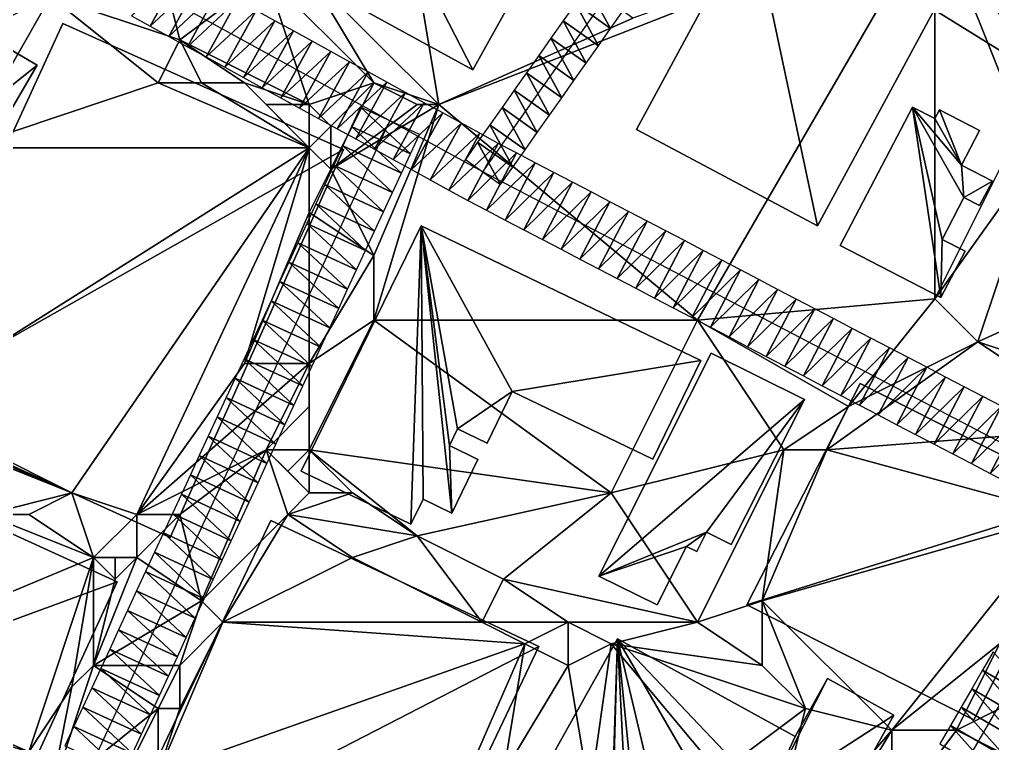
# Model space of a CAD drawing. Header units: metres. Extents: x -1103 to 901, y -902 to 905.
# Drawn here: x -976.9 to -886.7, y -113.2 to -46.1 of the extents above; entities that cross this region are included whole.
import ezdxf

# ---------------------------------------------------------------- set-up
doc = ezdxf.new("R2010")
doc.units = ezdxf.units.M
for name, color, linetype in [('OSM_BUILDING_FOOTPRINTS', 7, 'CONTINUOUS'), ('OSM_BUILDING_ROOFS', 1, 'CONTINUOUS'), ('OSM_BUILDING_WALLS', 8, 'CONTINUOUS'), ('OSM_ROAD_AXES', 2, 'CONTINUOUS'), ('OSM_ROAD_SURFACE', 9, 'CONTINUOUS'), ('OSM_TERRAIN', 3, 'CONTINUOUS')]:
    doc.layers.add(name, color=color, linetype=linetype)

msp = doc.modelspace()

# ---------------------------------------------------------------- linework, layer by layer
at = {"layer": 'OSM_BUILDING_FOOTPRINTS'}
msp.add_polyline3d([(-880.328, -52.493, 20.182), (-908.317, -35.109, 20.182), (-908.969, -36.137, 20.182), (-910.163, -35.397, 20.182), (-900.38, -19.847, 20.182), (-895.484, -22.889, 20.182), (-895.76, -23.331, 20.182), (-889.669, -27.113, 20.182), (-891.637, -30.243, 20.182), (-890.675, -30.829, 20.182), (-893.085, -34.644, 20.182), (-894.124, -34.003, 20.182), (-894.765, -35.009, 20.182), (-870.855, -49.861, 20.182)], dxfattribs=at)
for points in [[(-950.873, -41.988, 20.931), (-944.893, -31.217, 20.931), (-928.854, -40.008, 20.931), (-934.834, -50.78, 20.931), (-950.873, -41.988, 20.931)], [(-919.657, -56.32, 20.982), (-908.98, -36.536, 20.982), (-892.2, -45.471, 20.982), (-902.867, -65.256, 20.982), (-919.657, -56.32, 20.982)], [(-972.848, -46.479, 18.829), (-946.827, -58.179, 18.829), (-962.899, -94.154, 18.829), (-989.251, -82.189, 18.829), (-972.848, -46.479, 18.829)], [(-978.143, -48.646, 19.158), (-975.225, -50.338, 19.158), (-979.69, -57.936, 19.158), (-982.608, -56.255, 19.158), (-978.143, -48.646, 19.158)], [(-900.778, -67.058, 20.81), (-894.068, -54.23, 20.81), (-892.001, -55.291, 20.81), (-891.581, -54.484, 20.81), (-887.856, -56.408, 20.81), (-889.525, -59.615, 20.81), (-886.662, -61.097, 20.81), (-887.856, -63.375, 20.81), (-889.304, -62.623, 20.81), (-891.327, -66.505, 20.81), (-889.204, -67.6, 20.81), (-891.448, -71.88, 20.81), (-900.778, -67.058, 20.81)], [(-939.631, -65.245, 20.556), (-913.699, -77.741, 20.556), (-918.154, -86.865, 20.556), (-931.175, -80.595, 20.556), (-933.518, -85.395, 20.556), (-936.26, -84.079, 20.556), (-937.011, -85.616, 20.556), (-934.358, -86.899, 20.556), (-936.79, -91.875, 20.556), (-939.443, -90.592, 20.556), (-940.57, -92.904, 20.556), (-950.74, -88.005, 20.556), (-939.631, -65.245, 20.556)], [(-912.737, -77.045, 20.827), (-904.093, -81.347, 20.827), (-910.869, -94.794, 20.827), (-913.179, -93.644, 20.827), (-914.075, -95.436, 20.827), (-915.025, -94.971, 20.827), (-917.755, -100.39, 20.827), (-923.15, -97.714, 20.827), (-912.737, -77.045, 20.827)], [(-898.92, -79.865, 19.47), (-877.863, -90.514, 19.47), (-888.375, -111.04, 19.47), (-909.432, -100.39, 19.47), (-898.92, -79.865, 19.47)], [(-986.521, -89.731, 17.586), (-967.796, -98.246, 17.586), (-976.329, -116.77, 17.586), (-995.054, -108.255, 17.586), (-986.521, -89.731, 17.586)], [(-953.57, -92.561, 19.143), (-928.71, -104.239, 19.143), (-944.14, -136.664, 19.143), (-969, -124.998, 19.143), (-953.57, -92.561, 19.143)], [(-915.456, -113.827, 19.587), (-917.932, -118.284, 19.587), (-920.065, -117.112, 19.587), (-920.695, -118.251, 19.587), (-921.823, -117.631, 19.587), (-921.878, -117.731, 19.587), (-927.604, -114.59, 19.587), (-921.436, -103.52, 19.587), (-904.955, -112.588, 19.587), (-901.96, -107.225, 19.587), (-895.792, -110.62, 19.587), (-905.784, -128.557, 19.587), (-911.543, -125.395, 19.587), (-907.519, -118.184, 19.587), (-915.456, -113.827, 19.587)]]:
    msp.add_polyline3d(points, close=True, dxfattribs=at)
at = {"layer": 'OSM_BUILDING_ROOFS'}
for points in [[(-944.893, -31.217, 29.331), (-950.873, -41.988, 29.331), (-934.834, -50.78, 29.331)], [(-944.893, -31.217, 29.331), (-934.834, -50.78, 29.331), (-928.854, -40.008, 29.331)], [(-894.765, -35.009, 41.382), (-908.317, -35.109, 41.382), (-880.328, -52.493, 41.382)], [(-880.328, -52.493, 41.382), (-870.855, -49.861, 41.382), (-894.765, -35.009, 41.382)], [(-908.98, -36.536, 32.582), (-919.657, -56.32, 32.582), (-902.867, -65.256, 32.582)], [(-908.98, -36.536, 32.582), (-902.867, -65.256, 32.582), (-892.2, -45.471, 32.582)], [(-946.827, -58.179, 43.229), (-972.848, -46.479, 43.229), (-989.251, -82.189, 43.229)], [(-975.225, -50.338, 29.158), (-978.143, -48.646, 29.158), (-982.608, -56.255, 29.158)], [(-975.225, -50.338, 29.158), (-982.608, -56.255, 29.158), (-979.69, -57.936, 29.158)], [(-894.068, -54.23, 35.61), (-900.778, -67.058, 35.61), (-891.448, -71.88, 35.61)], [(-889.525, -59.615, 35.61), (-892.001, -55.291, 35.61), (-894.068, -54.23, 35.61)], [(-894.068, -54.23, 35.61), (-891.448, -71.88, 35.61), (-891.327, -66.505, 35.61)], [(-894.068, -54.23, 35.61), (-891.327, -66.505, 35.61), (-889.304, -62.623, 35.61)], [(-894.068, -54.23, 35.61), (-889.304, -62.623, 35.61), (-889.525, -59.615, 35.61)], [(-889.525, -59.615, 35.61), (-891.581, -54.484, 35.61), (-892.001, -55.291, 35.61)], [(-889.525, -59.615, 35.61), (-887.856, -56.408, 35.61), (-891.581, -54.484, 35.61)], [(-946.827, -58.179, 43.229), (-989.251, -82.189, 43.229), (-962.899, -94.154, 43.229)], [(-889.304, -62.623, 35.61), (-886.662, -61.097, 35.61), (-889.525, -59.615, 35.61)], [(-889.304, -62.623, 35.61), (-887.856, -63.375, 35.61), (-886.662, -61.097, 35.61)], [(-939.631, -65.245, 32.156), (-950.74, -88.005, 32.156), (-940.57, -92.904, 32.156)], [(-939.631, -65.245, 32.156), (-940.57, -92.904, 32.156), (-939.443, -90.592, 32.156)], [(-939.631, -65.245, 32.156), (-939.443, -90.592, 32.156), (-936.79, -91.875, 32.156)], [(-931.175, -80.595, 32.156), (-913.699, -77.741, 32.156), (-939.631, -65.245, 32.156)], [(-939.631, -65.245, 32.156), (-936.79, -91.875, 32.156), (-937.011, -85.616, 32.156)], [(-939.631, -65.245, 32.156), (-937.011, -85.616, 32.156), (-936.26, -84.079, 32.156)], [(-939.631, -65.245, 32.156), (-936.26, -84.079, 32.156), (-931.175, -80.595, 32.156)], [(-891.448, -71.88, 35.61), (-889.204, -67.6, 35.61), (-891.327, -66.505, 35.61)], [(-904.093, -81.347, 29.227), (-912.737, -77.045, 29.227), (-923.15, -97.714, 29.227)], [(-931.175, -80.595, 32.156), (-918.154, -86.865, 32.156), (-913.699, -77.741, 32.156)], [(-877.863, -90.514, 53.47), (-898.92, -79.865, 53.47), (-909.432, -100.39, 53.47)], [(-936.26, -84.079, 32.156), (-933.518, -85.395, 32.156), (-931.175, -80.595, 32.156)], [(-913.179, -93.644, 29.227), (-904.093, -81.347, 29.227), (-923.15, -97.714, 29.227)], [(-913.179, -93.644, 29.227), (-910.869, -94.794, 29.227), (-904.093, -81.347, 29.227)], [(-936.79, -91.875, 32.156), (-934.358, -86.899, 32.156), (-937.011, -85.616, 32.156)], [(-967.796, -98.246, 25.986), (-986.521, -89.731, 25.986), (-995.054, -108.255, 25.986)], [(-877.863, -90.514, 53.47), (-909.432, -100.39, 53.47), (-888.375, -111.04, 53.47)], [(-928.71, -104.239, 43.543), (-953.57, -92.561, 43.543), (-969, -124.998, 43.543)], [(-913.179, -93.644, 29.227), (-923.15, -97.714, 29.227), (-915.025, -94.971, 29.227)], [(-915.025, -94.971, 29.227), (-914.075, -95.436, 29.227), (-913.179, -93.644, 29.227)], [(-923.15, -97.714, 29.227), (-917.755, -100.39, 29.227), (-915.025, -94.971, 29.227)], [(-967.796, -98.246, 25.986), (-995.054, -108.255, 25.986), (-976.329, -116.77, 25.986)], [(-921.436, -103.52, 37.587), (-927.604, -114.59, 37.587), (-921.878, -117.731, 37.587)], [(-921.436, -103.52, 37.587), (-921.878, -117.731, 37.587), (-921.823, -117.631, 37.587)], [(-921.436, -103.52, 37.587), (-921.823, -117.631, 37.587), (-920.695, -118.251, 37.587)], [(-907.519, -118.184, 37.587), (-904.955, -112.588, 37.587), (-921.436, -103.52, 37.587)], [(-921.436, -103.52, 37.587), (-920.695, -118.251, 37.587), (-920.065, -117.112, 37.587)], [(-921.436, -103.52, 37.587), (-920.065, -117.112, 37.587), (-917.932, -118.284, 37.587)], [(-921.436, -103.52, 37.587), (-917.932, -118.284, 37.587), (-915.456, -113.827, 37.587)], [(-921.436, -103.52, 37.587), (-915.456, -113.827, 37.587), (-907.519, -118.184, 37.587)], [(-928.71, -104.239, 43.543), (-969, -124.998, 43.543), (-944.14, -136.664, 43.543)], [(-907.519, -118.184, 37.587), (-895.792, -110.62, 37.587), (-901.96, -107.225, 37.587)], [(-907.519, -118.184, 37.587), (-901.96, -107.225, 37.587), (-904.955, -112.588, 37.587)], [(-907.519, -118.184, 37.587), (-905.784, -128.557, 37.587), (-895.792, -110.62, 37.587)]]:
    msp.add_3dface(points, dxfattribs=at)
at = {"layer": 'OSM_BUILDING_WALLS'}
for points in [[(-908.317, -35.109, 20.182), (-880.328, -52.493, 20.182), (-880.328, -52.493, 41.382)], [(-908.317, -35.109, 20.182), (-880.328, -52.493, 41.382), (-908.317, -35.109, 41.382)], [(-870.855, -49.861, 20.182), (-894.765, -35.009, 20.182), (-894.765, -35.009, 41.382)], [(-870.855, -49.861, 20.182), (-894.765, -35.009, 41.382), (-870.855, -49.861, 41.382)], [(-908.98, -36.536, 20.982), (-919.657, -56.32, 20.982), (-919.657, -56.32, 32.582)], [(-908.98, -36.536, 20.982), (-919.657, -56.32, 32.582), (-908.98, -36.536, 32.582)], [(-934.834, -50.78, 20.931), (-928.854, -40.008, 20.931), (-928.854, -40.008, 29.331)], [(-934.834, -50.78, 20.931), (-928.854, -40.008, 29.331), (-934.834, -50.78, 29.331)], [(-950.873, -41.988, 20.931), (-934.834, -50.78, 20.931), (-934.834, -50.78, 29.331)], [(-950.873, -41.988, 20.931), (-934.834, -50.78, 29.331), (-950.873, -41.988, 29.331)], [(-902.867, -65.256, 20.982), (-892.2, -45.471, 20.982), (-892.2, -45.471, 32.582)], [(-902.867, -65.256, 20.982), (-892.2, -45.471, 32.582), (-902.867, -65.256, 32.582)], [(-972.848, -46.479, 18.829), (-989.251, -82.189, 18.829), (-989.251, -82.189, 43.229)], [(-972.848, -46.479, 18.829), (-989.251, -82.189, 43.229), (-972.848, -46.479, 43.229)], [(-946.827, -58.179, 18.829), (-972.848, -46.479, 18.829), (-972.848, -46.479, 43.229)], [(-946.827, -58.179, 18.829), (-972.848, -46.479, 43.229), (-946.827, -58.179, 43.229)], [(-975.225, -50.338, 19.158), (-978.143, -48.646, 19.158), (-978.143, -48.646, 29.158)], [(-975.225, -50.338, 19.158), (-978.143, -48.646, 29.158), (-975.225, -50.338, 29.158)], [(-979.69, -57.936, 19.158), (-975.225, -50.338, 19.158), (-975.225, -50.338, 29.158)], [(-979.69, -57.936, 19.158), (-975.225, -50.338, 29.158), (-979.69, -57.936, 29.158)], [(-894.068, -54.23, 20.81), (-900.778, -67.058, 20.81), (-900.778, -67.058, 35.61)], [(-894.068, -54.23, 20.81), (-900.778, -67.058, 35.61), (-894.068, -54.23, 35.61)], [(-892.001, -55.291, 20.81), (-894.068, -54.23, 20.81), (-894.068, -54.23, 35.61)], [(-892.001, -55.291, 20.81), (-894.068, -54.23, 35.61), (-892.001, -55.291, 35.61)], [(-891.581, -54.484, 20.81), (-892.001, -55.291, 20.81), (-892.001, -55.291, 35.61)], [(-891.581, -54.484, 20.81), (-892.001, -55.291, 35.61), (-891.581, -54.484, 35.61)], [(-887.856, -56.408, 20.81), (-891.581, -54.484, 20.81), (-891.581, -54.484, 35.61)], [(-887.856, -56.408, 20.81), (-891.581, -54.484, 35.61), (-887.856, -56.408, 35.61)], [(-919.657, -56.32, 20.982), (-902.867, -65.256, 20.982), (-902.867, -65.256, 32.582)], [(-919.657, -56.32, 20.982), (-902.867, -65.256, 32.582), (-919.657, -56.32, 32.582)], [(-889.525, -59.615, 20.81), (-887.856, -56.408, 20.81), (-887.856, -56.408, 35.61)], [(-889.525, -59.615, 20.81), (-887.856, -56.408, 35.61), (-889.525, -59.615, 35.61)], [(-962.899, -94.154, 18.829), (-946.827, -58.179, 18.829), (-946.827, -58.179, 43.229)], [(-962.899, -94.154, 18.829), (-946.827, -58.179, 43.229), (-962.899, -94.154, 43.229)], [(-886.662, -61.097, 20.81), (-889.525, -59.615, 20.81), (-889.525, -59.615, 35.61)], [(-886.662, -61.097, 20.81), (-889.525, -59.615, 35.61), (-886.662, -61.097, 35.61)], [(-887.856, -63.375, 20.81), (-886.662, -61.097, 20.81), (-886.662, -61.097, 35.61)], [(-887.856, -63.375, 20.81), (-886.662, -61.097, 35.61), (-887.856, -63.375, 35.61)], [(-891.327, -66.505, 20.81), (-889.304, -62.623, 20.81), (-889.304, -62.623, 35.61)], [(-891.327, -66.505, 20.81), (-889.304, -62.623, 35.61), (-891.327, -66.505, 35.61)], [(-889.304, -62.623, 20.81), (-887.856, -63.375, 20.81), (-887.856, -63.375, 35.61)], [(-889.304, -62.623, 20.81), (-887.856, -63.375, 35.61), (-889.304, -62.623, 35.61)], [(-939.631, -65.245, 20.556), (-950.74, -88.005, 20.556), (-950.74, -88.005, 32.156)], [(-939.631, -65.245, 20.556), (-950.74, -88.005, 32.156), (-939.631, -65.245, 32.156)], [(-913.699, -77.741, 20.556), (-939.631, -65.245, 20.556), (-939.631, -65.245, 32.156)], [(-913.699, -77.741, 20.556), (-939.631, -65.245, 32.156), (-913.699, -77.741, 32.156)], [(-889.204, -67.6, 20.81), (-891.327, -66.505, 20.81), (-891.327, -66.505, 35.61)], [(-889.204, -67.6, 20.81), (-891.327, -66.505, 35.61), (-889.204, -67.6, 35.61)], [(-900.778, -67.058, 20.81), (-891.448, -71.88, 20.81), (-891.448, -71.88, 35.61)], [(-900.778, -67.058, 20.81), (-891.448, -71.88, 35.61), (-900.778, -67.058, 35.61)], [(-891.448, -71.88, 20.81), (-889.204, -67.6, 20.81), (-889.204, -67.6, 35.61)], [(-891.448, -71.88, 20.81), (-889.204, -67.6, 35.61), (-891.448, -71.88, 35.61)], [(-912.737, -77.045, 20.827), (-923.15, -97.714, 20.827), (-923.15, -97.714, 29.227)], [(-912.737, -77.045, 20.827), (-923.15, -97.714, 29.227), (-912.737, -77.045, 29.227)], [(-904.093, -81.347, 20.827), (-912.737, -77.045, 20.827), (-912.737, -77.045, 29.227)], [(-904.093, -81.347, 20.827), (-912.737, -77.045, 29.227), (-904.093, -81.347, 29.227)], [(-918.154, -86.865, 20.556), (-913.699, -77.741, 20.556), (-913.699, -77.741, 32.156)], [(-918.154, -86.865, 20.556), (-913.699, -77.741, 32.156), (-918.154, -86.865, 32.156)], [(-898.92, -79.865, 19.47), (-909.432, -100.39, 19.47), (-909.432, -100.39, 53.47)], [(-898.92, -79.865, 19.47), (-909.432, -100.39, 53.47), (-898.92, -79.865, 53.47)], [(-877.863, -90.514, 19.47), (-898.92, -79.865, 19.47), (-898.92, -79.865, 53.47)], [(-877.863, -90.514, 19.47), (-898.92, -79.865, 53.47), (-877.863, -90.514, 53.47)], [(-933.518, -85.395, 20.556), (-931.175, -80.595, 20.556), (-931.175, -80.595, 32.156)], [(-933.518, -85.395, 20.556), (-931.175, -80.595, 32.156), (-933.518, -85.395, 32.156)], [(-931.175, -80.595, 20.556), (-918.154, -86.865, 20.556), (-918.154, -86.865, 32.156)], [(-931.175, -80.595, 20.556), (-918.154, -86.865, 32.156), (-931.175, -80.595, 32.156)], [(-910.869, -94.794, 20.827), (-904.093, -81.347, 20.827), (-904.093, -81.347, 29.227)], [(-910.869, -94.794, 20.827), (-904.093, -81.347, 29.227), (-910.869, -94.794, 29.227)], [(-989.251, -82.189, 18.829), (-962.899, -94.154, 18.829), (-962.899, -94.154, 43.229)], [(-989.251, -82.189, 18.829), (-962.899, -94.154, 43.229), (-989.251, -82.189, 43.229)], [(-937.011, -85.616, 20.556), (-936.26, -84.079, 20.556), (-936.26, -84.079, 32.156)], [(-937.011, -85.616, 20.556), (-936.26, -84.079, 32.156), (-937.011, -85.616, 32.156)], [(-936.26, -84.079, 20.556), (-933.518, -85.395, 20.556), (-933.518, -85.395, 32.156)], [(-936.26, -84.079, 20.556), (-933.518, -85.395, 32.156), (-936.26, -84.079, 32.156)], [(-934.358, -86.899, 20.556), (-937.011, -85.616, 20.556), (-937.011, -85.616, 32.156)], [(-934.358, -86.899, 20.556), (-937.011, -85.616, 32.156), (-934.358, -86.899, 32.156)], [(-936.79, -91.875, 20.556), (-934.358, -86.899, 20.556), (-934.358, -86.899, 32.156)], [(-936.79, -91.875, 20.556), (-934.358, -86.899, 32.156), (-936.79, -91.875, 32.156)], [(-950.74, -88.005, 20.556), (-940.57, -92.904, 20.556), (-940.57, -92.904, 32.156)], [(-950.74, -88.005, 20.556), (-940.57, -92.904, 32.156), (-950.74, -88.005, 32.156)], [(-967.796, -98.246, 17.586), (-986.521, -89.731, 17.586), (-986.521, -89.731, 25.986)], [(-967.796, -98.246, 17.586), (-986.521, -89.731, 25.986), (-967.796, -98.246, 25.986)], [(-940.57, -92.904, 20.556), (-939.443, -90.592, 20.556), (-939.443, -90.592, 32.156)], [(-940.57, -92.904, 20.556), (-939.443, -90.592, 32.156), (-940.57, -92.904, 32.156)], [(-939.443, -90.592, 20.556), (-936.79, -91.875, 20.556), (-936.79, -91.875, 32.156)], [(-939.443, -90.592, 20.556), (-936.79, -91.875, 32.156), (-939.443, -90.592, 32.156)], [(-888.375, -111.04, 19.47), (-877.863, -90.514, 19.47), (-877.863, -90.514, 53.47)], [(-888.375, -111.04, 19.47), (-877.863, -90.514, 53.47), (-888.375, -111.04, 53.47)], [(-953.57, -92.561, 19.143), (-969, -124.998, 19.143), (-969, -124.998, 43.543)], [(-953.57, -92.561, 19.143), (-969, -124.998, 43.543), (-953.57, -92.561, 43.543)], [(-928.71, -104.239, 19.143), (-953.57, -92.561, 19.143), (-953.57, -92.561, 43.543)], [(-928.71, -104.239, 19.143), (-953.57, -92.561, 43.543), (-928.71, -104.239, 43.543)], [(-914.075, -95.436, 20.827), (-913.179, -93.644, 20.827), (-913.179, -93.644, 29.227)], [(-914.075, -95.436, 20.827), (-913.179, -93.644, 29.227), (-914.075, -95.436, 29.227)], [(-913.179, -93.644, 20.827), (-910.869, -94.794, 20.827), (-910.869, -94.794, 29.227)], [(-913.179, -93.644, 20.827), (-910.869, -94.794, 29.227), (-913.179, -93.644, 29.227)], [(-917.755, -100.39, 20.827), (-915.025, -94.971, 20.827), (-915.025, -94.971, 29.227)], [(-917.755, -100.39, 20.827), (-915.025, -94.971, 29.227), (-917.755, -100.39, 29.227)], [(-915.025, -94.971, 20.827), (-914.075, -95.436, 20.827), (-914.075, -95.436, 29.227)], [(-915.025, -94.971, 20.827), (-914.075, -95.436, 29.227), (-915.025, -94.971, 29.227)], [(-976.329, -116.77, 17.586), (-967.796, -98.246, 17.586), (-967.796, -98.246, 25.986)], [(-976.329, -116.77, 17.586), (-967.796, -98.246, 25.986), (-976.329, -116.77, 25.986)], [(-923.15, -97.714, 20.827), (-917.755, -100.39, 20.827), (-917.755, -100.39, 29.227)], [(-923.15, -97.714, 20.827), (-917.755, -100.39, 29.227), (-923.15, -97.714, 29.227)], [(-909.432, -100.39, 19.47), (-888.375, -111.04, 19.47), (-888.375, -111.04, 53.47)], [(-909.432, -100.39, 19.47), (-888.375, -111.04, 53.47), (-909.432, -100.39, 53.47)], [(-921.436, -103.52, 19.587), (-927.604, -114.59, 19.587), (-927.604, -114.59, 37.587)], [(-921.436, -103.52, 19.587), (-927.604, -114.59, 37.587), (-921.436, -103.52, 37.587)], [(-904.955, -112.588, 19.587), (-921.436, -103.52, 19.587), (-921.436, -103.52, 37.587)], [(-904.955, -112.588, 19.587), (-921.436, -103.52, 37.587), (-904.955, -112.588, 37.587)], [(-944.14, -136.664, 19.143), (-928.71, -104.239, 19.143), (-928.71, -104.239, 43.543)], [(-944.14, -136.664, 19.143), (-928.71, -104.239, 43.543), (-944.14, -136.664, 43.543)], [(-901.96, -107.225, 19.587), (-904.955, -112.588, 19.587), (-904.955, -112.588, 37.587)], [(-901.96, -107.225, 19.587), (-904.955, -112.588, 37.587), (-901.96, -107.225, 37.587)], [(-895.792, -110.62, 19.587), (-901.96, -107.225, 19.587), (-901.96, -107.225, 37.587)], [(-895.792, -110.62, 19.587), (-901.96, -107.225, 37.587), (-895.792, -110.62, 37.587)], [(-995.054, -108.255, 17.586), (-976.329, -116.77, 17.586), (-976.329, -116.77, 25.986)], [(-995.054, -108.255, 17.586), (-976.329, -116.77, 25.986), (-995.054, -108.255, 25.986)], [(-905.784, -128.557, 19.587), (-895.792, -110.62, 19.587), (-895.792, -110.62, 37.587)], [(-905.784, -128.557, 19.587), (-895.792, -110.62, 37.587), (-905.784, -128.557, 37.587)]]:
    msp.add_3dface(points, dxfattribs=at)
at = {"layer": 'OSM_ROAD_AXES'}
for points in [[(-836.908, -123.458, 22.18), (-875.121, -90.956, 21.741), (-933.895, -60.247, 22.966), (-942.517, -55.513, 22.659), (-997.962, -25.091, 21.081), (-1087.653, 24.109, 18.022), (-1089.886, 25.325, 18.015), (-1100, 30.73, 18.096)], [(-971.374, -249.688, 19.736), (-946.018, -209.72, 20.933), (-932.522, -188.951, 19.909), (-923.535, -174.287, 19.537), (-875.121, -90.956, 21.741), (-849.732, -46.742, 21.958), (-830.731, -13.908, 20.024), (-809.84, 21.703, 16.404), (-809.409, 22.466, 16.407)], [(-933.895, -60.247, 22.966), (-879.489, 16.813, 23.565)], [(-986.553, -150.588, 22.518), (-942.517, -55.513, 22.659)]]:
    msp.add_polyline3d(points, dxfattribs=at)
at = {"layer": 'OSM_ROAD_SURFACE'}
for points in [[(-961.866, -41.475, 22.203), (-966.485, -45.784, 22.064), (-964.752, -46.735, 22.186)], [(-960.133, -42.426, 22.329), (-961.866, -41.475, 22.203), (-964.752, -46.735, 22.186)], [(-960.133, -42.426, 22.329), (-964.752, -46.735, 22.186), (-963.019, -47.686, 22.302)], [(-958.4, -43.376, 22.456), (-960.133, -42.426, 22.329), (-963.019, -47.686, 22.302)], [(-922.06, -46.951, 23.09), (-924.194, -43.039, 23.109), (-925.327, -44.644, 23.099)], [(-922.06, -46.951, 23.09), (-920.926, -45.346, 23.1), (-924.194, -43.039, 23.109)], [(-958.4, -43.376, 22.456), (-963.019, -47.686, 22.302), (-961.286, -48.637, 22.354)], [(-956.668, -44.327, 22.575), (-958.4, -43.376, 22.456), (-961.286, -48.637, 22.354)], [(-956.668, -44.327, 22.575), (-961.286, -48.637, 22.354), (-959.554, -49.587, 22.456)], [(-954.935, -45.278, 22.654), (-956.668, -44.327, 22.575), (-959.554, -49.587, 22.456)], [(-923.193, -48.557, 23.062), (-925.327, -44.644, 23.099), (-926.461, -46.25, 23.09)], [(-923.193, -48.557, 23.062), (-922.06, -46.951, 23.09), (-925.327, -44.644, 23.099)], [(-954.935, -45.278, 22.654), (-959.554, -49.587, 22.456), (-957.821, -50.538, 22.529)], [(-953.202, -46.228, 22.733), (-954.935, -45.278, 22.654), (-957.821, -50.538, 22.529)], [(-953.202, -46.228, 22.733), (-957.821, -50.538, 22.529), (-956.088, -51.489, 22.601)], [(-951.47, -47.179, 22.792), (-953.202, -46.228, 22.733), (-956.088, -51.489, 22.601)], [(-924.327, -50.162, 23.058), (-926.461, -46.25, 23.09), (-927.594, -47.855, 23.08)], [(-924.327, -50.162, 23.058), (-923.193, -48.557, 23.062), (-926.461, -46.25, 23.09)], [(-951.47, -47.179, 22.792), (-956.088, -51.489, 22.601), (-954.356, -52.439, 22.673)], [(-949.737, -48.13, 22.836), (-951.47, -47.179, 22.792), (-954.356, -52.439, 22.673)], [(-949.737, -48.13, 22.836), (-954.356, -52.439, 22.673), (-952.623, -53.39, 22.7)], [(-948.004, -49.081, 22.88), (-949.737, -48.13, 22.836), (-952.623, -53.39, 22.7)], [(-925.46, -51.768, 23.054), (-927.594, -47.855, 23.08), (-928.728, -49.461, 23.07)], [(-925.46, -51.768, 23.054), (-924.327, -50.162, 23.058), (-927.594, -47.855, 23.08)], [(-948.004, -49.081, 22.88), (-952.623, -53.39, 22.7), (-950.89, -54.341, 22.677)], [(-946.271, -50.031, 22.925), (-948.004, -49.081, 22.88), (-950.89, -54.341, 22.677)], [(-926.594, -53.373, 23.051), (-928.728, -49.461, 23.07), (-929.861, -51.066, 23.051)], [(-926.594, -53.373, 23.051), (-925.46, -51.768, 23.054), (-928.728, -49.461, 23.07)], [(-946.271, -50.031, 22.925), (-950.89, -54.341, 22.677), (-949.158, -55.291, 22.769)], [(-944.539, -50.982, 23), (-946.271, -50.031, 22.925), (-949.158, -55.291, 22.769)], [(-944.539, -50.982, 23), (-949.158, -55.291, 22.769), (-947.425, -56.242, 22.857)], [(-942.806, -51.933, 23.008), (-944.539, -50.982, 23), (-947.425, -56.242, 22.857)], [(-927.727, -54.978, 23.047), (-929.861, -51.066, 23.051), (-930.995, -52.671, 23.047)], [(-927.727, -54.978, 23.047), (-926.594, -53.373, 23.051), (-929.861, -51.066, 23.051)], [(-942.806, -51.933, 23.008), (-947.425, -56.242, 22.857), (-945.692, -57.193, 22.677)], [(-941.073, -52.883, 23.016), (-942.806, -51.933, 23.008), (-945.692, -57.193, 22.677)], [(-941.073, -52.883, 23.016), (-945.692, -57.193, 22.677), (-943.96, -58.143, 22.728)], [(-939.348, -53.83, 22.912), (-941.073, -52.883, 23.016), (-943.96, -58.143, 22.728)], [(-928.86, -56.584, 23.043), (-930.995, -52.671, 23.047), (-932.128, -54.277, 23.043)], [(-928.86, -56.584, 23.043), (-927.727, -54.978, 23.047), (-930.995, -52.671, 23.047)], [(-939.348, -53.83, 22.912), (-943.96, -58.143, 22.728), (-942.236, -59.09, 22.759)], [(-937.624, -54.777, 23.034), (-939.348, -53.83, 22.912), (-942.236, -59.09, 22.759)], [(-940.625, -58.568, 22.827), (-945.239, -54.253, 22.875), (-946.07, -56.046, 22.769)], [(-940.625, -58.568, 22.827), (-939.794, -56.774, 22.903), (-945.239, -54.253, 22.875)], [(-937.624, -54.777, 23.034), (-942.236, -59.09, 22.759), (-940.511, -60.036, 22.807)], [(-935.9, -55.723, 23.037), (-937.624, -54.777, 23.034), (-940.511, -60.036, 22.807)], [(-929.994, -58.189, 23.039), (-932.128, -54.277, 23.043), (-933.262, -55.882, 23.039)], [(-929.994, -58.189, 23.039), (-928.86, -56.584, 23.043), (-932.128, -54.277, 23.043)], [(-935.9, -55.723, 23.037), (-940.511, -60.036, 22.807), (-938.787, -60.983, 22.982)], [(-934.175, -56.67, 23.037), (-935.9, -55.723, 23.037), (-938.787, -60.983, 22.982)], [(-931.127, -59.795, 23.035), (-933.262, -55.882, 23.039), (-934.395, -57.488, 23.033)], [(-931.127, -59.795, 23.035), (-929.994, -58.189, 23.039), (-933.262, -55.882, 23.039)], [(-941.456, -60.362, 22.75), (-946.07, -56.046, 22.769), (-946.9, -57.84, 22.665)], [(-941.456, -60.362, 22.75), (-940.625, -58.568, 22.827), (-946.07, -56.046, 22.769)], [(-934.175, -56.67, 23.037), (-938.787, -60.983, 22.982), (-937.063, -61.93, 22.986)], [(-932.478, -57.602, 23.038), (-934.175, -56.67, 23.037), (-937.063, -61.93, 22.986)], [(-932.478, -57.602, 23.038), (-937.063, -61.93, 22.986), (-935.311, -62.891, 22.989)], [(-932.261, -61.4, 23.017), (-934.395, -57.488, 23.033), (-935.528, -59.093, 23.015)], [(-930.777, -58.491, 23.038), (-932.478, -57.602, 23.038), (-935.311, -62.891, 22.989)], [(-932.261, -61.4, 23.017), (-931.127, -59.795, 23.035), (-934.395, -57.488, 23.033)], [(-942.287, -62.156, 22.674), (-946.9, -57.84, 22.665), (-947.731, -59.634, 22.562)], [(-942.287, -62.156, 22.674), (-941.456, -60.362, 22.75), (-946.9, -57.84, 22.665)], [(-930.777, -58.491, 23.038), (-935.311, -62.891, 22.989), (-933.555, -63.809, 22.992)], [(-929.048, -59.394, 23.039), (-930.777, -58.491, 23.038), (-933.555, -63.809, 22.992)], [(-929.048, -59.394, 23.039), (-933.555, -63.809, 22.992), (-931.827, -64.712, 22.996)], [(-927.319, -60.297, 23.039), (-929.048, -59.394, 23.039), (-931.827, -64.712, 22.996)], [(-943.118, -63.95, 22.598), (-947.731, -59.634, 22.562), (-948.562, -61.428, 22.462)], [(-943.118, -63.95, 22.598), (-942.287, -62.156, 22.674), (-947.731, -59.634, 22.562)], [(-927.319, -60.297, 23.039), (-931.827, -64.712, 22.996), (-930.098, -65.615, 23)], [(-925.591, -61.201, 23.04), (-927.319, -60.297, 23.039), (-930.098, -65.615, 23)], [(-925.591, -61.201, 23.04), (-930.098, -65.615, 23), (-928.369, -66.518, 23.003)], [(-923.862, -62.104, 23.04), (-925.591, -61.201, 23.04), (-928.369, -66.518, 23.003)], [(-943.949, -65.744, 22.522), (-948.562, -61.428, 22.462), (-949.393, -63.222, 22.354)], [(-943.949, -65.744, 22.522), (-943.118, -63.95, 22.598), (-948.562, -61.428, 22.462)], [(-923.862, -62.104, 23.04), (-928.369, -66.518, 23.003), (-926.641, -67.422, 23.007)], [(-922.134, -63.007, 23.041), (-923.862, -62.104, 23.04), (-926.641, -67.422, 23.007)], [(-922.134, -63.007, 23.041), (-926.641, -67.422, 23.007), (-924.912, -68.325, 23.01)], [(-920.405, -63.91, 23.041), (-922.134, -63.007, 23.041), (-924.912, -68.325, 23.01)], [(-944.78, -67.537, 22.436), (-949.393, -63.222, 22.354), (-950.224, -65.016, 22.254)], [(-944.78, -67.537, 22.436), (-943.949, -65.744, 22.522), (-949.393, -63.222, 22.354)], [(-920.405, -63.91, 23.041), (-924.912, -68.325, 23.01), (-923.184, -69.228, 23.014)], [(-918.676, -64.813, 23.042), (-920.405, -63.91, 23.041), (-923.184, -69.228, 23.014)], [(-918.676, -64.813, 23.042), (-923.184, -69.228, 23.014), (-921.455, -70.131, 23.017)], [(-916.948, -65.717, 23.042), (-918.676, -64.813, 23.042), (-921.455, -70.131, 23.017)], [(-945.61, -69.331, 22.33), (-950.224, -65.016, 22.254), (-951.055, -66.81, 22.178)], [(-945.61, -69.331, 22.33), (-944.78, -67.537, 22.436), (-950.224, -65.016, 22.254)], [(-916.948, -65.717, 23.042), (-921.455, -70.131, 23.017), (-919.726, -71.034, 23.021)], [(-915.219, -66.62, 23.043), (-916.948, -65.717, 23.042), (-919.726, -71.034, 23.021)], [(-915.219, -66.62, 23.043), (-919.726, -71.034, 23.021), (-917.998, -71.938, 23.024)], [(-913.49, -67.523, 23.043), (-915.219, -66.62, 23.043), (-917.998, -71.938, 23.024)], [(-946.441, -71.125, 22.224), (-951.055, -66.81, 22.178), (-951.886, -68.604, 22.101)], [(-946.441, -71.125, 22.224), (-945.61, -69.331, 22.33), (-951.055, -66.81, 22.178)], [(-913.49, -67.523, 23.043), (-917.998, -71.938, 23.024), (-916.269, -72.841, 23.028)], [(-911.762, -68.426, 23.044), (-913.49, -67.523, 23.043), (-916.269, -72.841, 23.028)], [(-911.762, -68.426, 23.044), (-916.269, -72.841, 23.028), (-914.54, -73.744, 23.031)], [(-910.033, -69.33, 23.034), (-911.762, -68.426, 23.044), (-914.54, -73.744, 23.031)], [(-947.272, -72.919, 22.118), (-951.886, -68.604, 22.101), (-952.717, -70.397, 22.025)], [(-947.272, -72.919, 22.118), (-946.441, -71.125, 22.224), (-951.886, -68.604, 22.101)], [(-910.033, -69.33, 23.034), (-914.54, -73.744, 23.031), (-912.812, -74.647, 22.979)], [(-908.305, -70.233, 23.016), (-910.033, -69.33, 23.034), (-912.812, -74.647, 22.979)], [(-908.305, -70.233, 23.016), (-912.812, -74.647, 22.979), (-911.083, -75.551, 22.903)], [(-906.576, -71.136, 22.998), (-908.305, -70.233, 23.016), (-911.083, -75.551, 22.903)], [(-948.103, -74.713, 22.012), (-952.717, -70.397, 22.025), (-953.547, -72.191, 21.935)], [(-948.103, -74.713, 22.012), (-947.272, -72.919, 22.118), (-952.717, -70.397, 22.025)], [(-906.576, -71.136, 22.998), (-911.083, -75.551, 22.903), (-909.355, -76.454, 22.826)], [(-904.847, -72.039, 22.981), (-906.576, -71.136, 22.998), (-909.355, -76.454, 22.826)], [(-904.847, -72.039, 22.981), (-909.355, -76.454, 22.826), (-907.626, -77.357, 22.75)], [(-903.119, -72.943, 22.963), (-904.847, -72.039, 22.981), (-907.626, -77.357, 22.75)], [(-948.934, -76.507, 21.935), (-953.547, -72.191, 21.935), (-954.378, -73.985, 21.837)], [(-948.934, -76.507, 21.935), (-948.103, -74.713, 22.012), (-953.547, -72.191, 21.935)], [(-903.119, -72.943, 22.963), (-907.626, -77.357, 22.75), (-905.897, -78.26, 22.674)], [(-901.39, -73.846, 22.891), (-903.119, -72.943, 22.963), (-905.897, -78.26, 22.674)], [(-901.39, -73.846, 22.891), (-905.897, -78.26, 22.674), (-904.169, -79.164, 22.598)], [(-899.661, -74.749, 22.814), (-901.39, -73.846, 22.891), (-904.169, -79.164, 22.598)], [(-949.765, -78.301, 21.898), (-954.378, -73.985, 21.837), (-955.209, -75.779, 21.738)], [(-949.765, -78.301, 21.898), (-948.934, -76.507, 21.935), (-954.378, -73.985, 21.837)], [(-899.661, -74.749, 22.814), (-904.169, -79.164, 22.598), (-902.44, -80.067, 22.522)], [(-897.933, -75.652, 22.738), (-899.661, -74.749, 22.814), (-902.44, -80.067, 22.522)], [(-950.596, -80.095, 21.789), (-955.209, -75.779, 21.738), (-956.04, -77.573, 21.693)], [(-950.596, -80.095, 21.789), (-949.765, -78.301, 21.898), (-955.209, -75.779, 21.738)], [(-897.933, -75.652, 22.738), (-902.44, -80.067, 22.522), (-900.711, -80.97, 22.446)], [(-896.204, -76.555, 22.662), (-897.933, -75.652, 22.738), (-900.711, -80.97, 22.446)], [(-896.204, -76.555, 22.662), (-900.711, -80.97, 22.446), (-898.983, -81.873, 22.34)], [(-894.476, -77.459, 22.506), (-896.204, -76.555, 22.662), (-898.983, -81.873, 22.34)], [(-951.427, -81.888, 21.722), (-956.04, -77.573, 21.693), (-956.871, -79.367, 21.685)], [(-951.427, -81.888, 21.722), (-950.596, -80.095, 21.789), (-956.04, -77.573, 21.693)], [(-894.476, -77.459, 22.506), (-898.983, -81.873, 22.34), (-897.254, -82.776, 22.212)], [(-892.747, -78.362, 22.325), (-894.476, -77.459, 22.506), (-897.254, -82.776, 22.212)], [(-892.747, -78.362, 22.325), (-897.254, -82.776, 22.212), (-895.526, -83.68, 22.157)], [(-891.018, -79.265, 22.231), (-892.747, -78.362, 22.325), (-895.526, -83.68, 22.157)], [(-952.257, -83.682, 21.655), (-956.871, -79.367, 21.685), (-957.702, -81.161, 21.663)], [(-952.257, -83.682, 21.655), (-951.427, -81.888, 21.722), (-956.871, -79.367, 21.685)], [(-891.018, -79.265, 22.231), (-895.526, -83.68, 22.157), (-893.797, -84.583, 22.102)], [(-889.29, -80.168, 22.177), (-891.018, -79.265, 22.231), (-893.797, -84.583, 22.102)], [(-889.29, -80.168, 22.177), (-893.797, -84.583, 22.102), (-892.068, -85.486, 22.058)], [(-887.561, -81.072, 22.122), (-889.29, -80.168, 22.177), (-892.068, -85.486, 22.058)], [(-953.088, -85.476, 21.649), (-957.702, -81.161, 21.663), (-958.533, -82.954, 21.641)], [(-953.088, -85.476, 21.649), (-952.257, -83.682, 21.655), (-957.702, -81.161, 21.663)], [(-887.561, -81.072, 22.122), (-892.068, -85.486, 22.058), (-890.34, -86.389, 22.044)], [(-885.832, -81.975, 22.068), (-887.561, -81.072, 22.122), (-890.34, -86.389, 22.044)], [(-885.832, -81.975, 22.068), (-890.34, -86.389, 22.044), (-888.611, -87.293, 22.031)], [(-884.104, -82.878, 22.013), (-885.832, -81.975, 22.068), (-888.611, -87.293, 22.031)], [(-953.919, -87.27, 21.434), (-958.533, -82.954, 21.641), (-959.364, -84.748, 21.619)], [(-953.919, -87.27, 21.434), (-953.088, -85.476, 21.649), (-958.533, -82.954, 21.641)], [(-884.104, -82.878, 22.013), (-888.611, -87.293, 22.031), (-886.883, -88.196, 22.017)], [(-882.375, -83.781, 21.958), (-884.104, -82.878, 22.013), (-886.883, -88.196, 22.017)], [(-882.375, -83.781, 21.958), (-886.883, -88.196, 22.017), (-885.154, -89.099, 22.004)], [(-954.75, -89.064, 21.332), (-959.364, -84.748, 21.619), (-960.194, -86.542, 21.597)], [(-954.75, -89.064, 21.332), (-953.919, -87.27, 21.434), (-959.364, -84.748, 21.619)], [(-955.581, -90.858, 21.23), (-960.194, -86.542, 21.597), (-961.025, -88.336, 21.537)], [(-955.581, -90.858, 21.23), (-954.75, -89.064, 21.332), (-960.194, -86.542, 21.597)], [(-956.412, -92.652, 21.128), (-961.025, -88.336, 21.537), (-961.856, -90.13, 21.429)], [(-956.412, -92.652, 21.128), (-955.581, -90.858, 21.23), (-961.025, -88.336, 21.537)], [(-957.243, -94.445, 21.026), (-961.856, -90.13, 21.429), (-962.687, -91.924, 21.168)], [(-957.243, -94.445, 21.026), (-956.412, -92.652, 21.128), (-961.856, -90.13, 21.429)], [(-958.074, -96.239, 20.924), (-962.687, -91.924, 21.168), (-963.518, -93.718, 20.904)], [(-958.074, -96.239, 20.924), (-957.243, -94.445, 21.026), (-962.687, -91.924, 21.168)], [(-958.904, -98.033, 20.822), (-963.518, -93.718, 20.904), (-964.349, -95.512, 20.752)], [(-958.904, -98.033, 20.822), (-958.074, -96.239, 20.924), (-963.518, -93.718, 20.904)], [(-959.735, -99.827, 20.731), (-964.349, -95.512, 20.752), (-965.18, -97.305, 20.632)], [(-959.735, -99.827, 20.731), (-958.904, -98.033, 20.822), (-964.349, -95.512, 20.752)], [(-960.566, -101.621, 20.666), (-965.18, -97.305, 20.632), (-966.01, -99.099, 20.577)], [(-960.566, -101.621, 20.666), (-959.735, -99.827, 20.731), (-965.18, -97.305, 20.632)], [(-961.397, -103.415, 20.629), (-966.01, -99.099, 20.577), (-966.841, -100.893, 20.521)], [(-961.397, -103.415, 20.629), (-960.566, -101.621, 20.666), (-966.01, -99.099, 20.577)], [(-962.228, -105.209, 20.593), (-966.841, -100.893, 20.521), (-967.672, -102.687, 20.466)], [(-962.228, -105.209, 20.593), (-961.397, -103.415, 20.629), (-966.841, -100.893, 20.521)], [(-963.059, -107.003, 20.58), (-967.672, -102.687, 20.466), (-968.503, -104.481, 20.411)], [(-963.059, -107.003, 20.58), (-962.228, -105.209, 20.593), (-967.672, -102.687, 20.466)], [(-963.89, -108.796, 20.584), (-968.503, -104.481, 20.411), (-969.334, -106.275, 20.372)], [(-963.89, -108.796, 20.584), (-963.059, -107.003, 20.58), (-968.503, -104.481, 20.411)], [(-882.408, -109.47, 21.673), (-886.608, -104.755, 21.805), (-887.596, -106.455, 21.734)], [(-964.72, -110.59, 20.621), (-969.334, -106.275, 20.372), (-970.165, -108.069, 20.443)], [(-964.72, -110.59, 20.621), (-963.89, -108.796, 20.584), (-969.334, -106.275, 20.372)], [(-883.396, -111.17, 21.573), (-887.596, -106.455, 21.734), (-888.584, -108.156, 21.663)], [(-883.396, -111.17, 21.573), (-882.408, -109.47, 21.673), (-887.596, -106.455, 21.734)], [(-965.551, -112.384, 20.654), (-970.165, -108.069, 20.443), (-970.996, -109.862, 20.519)], [(-965.551, -112.384, 20.654), (-964.72, -110.59, 20.621), (-970.165, -108.069, 20.443)], [(-884.384, -112.871, 21.474), (-888.584, -108.156, 21.663), (-889.572, -109.857, 21.592)], [(-884.384, -112.871, 21.474), (-883.396, -111.17, 21.573), (-888.584, -108.156, 21.663)], [(-966.382, -114.178, 20.687), (-970.996, -109.862, 20.519), (-971.827, -111.656, 20.594)], [(-966.382, -114.178, 20.687), (-965.551, -112.384, 20.654), (-970.996, -109.862, 20.519)], [(-885.372, -114.571, 21.374), (-889.572, -109.857, 21.592), (-890.56, -111.557, 21.521)], [(-885.372, -114.571, 21.374), (-884.384, -112.871, 21.474), (-889.572, -109.857, 21.592)], [(-967.213, -115.972, 20.72), (-971.827, -111.656, 20.594), (-972.657, -113.45, 20.629)], [(-967.213, -115.972, 20.72), (-966.382, -114.178, 20.687), (-971.827, -111.656, 20.594)], [(-886.36, -116.272, 21.295), (-890.56, -111.557, 21.521), (-891.548, -113.258, 21.417)], [(-886.36, -116.272, 21.295), (-885.372, -114.571, 21.374), (-890.56, -111.557, 21.521)]]:
    msp.add_3dface(points, dxfattribs=at)
at = {"layer": 'OSM_TERRAIN'}
for points in [[(-950, -42, 23), (-938, -54, 22.987), (-942, -30, 23.108)], [(-938, -54, 22.987), (-920, -46, 23.048), (-942, -30, 23.108)], [(-914, -74, 22.983), (-892, -36, 23.065), (-938, -54, 22.987)], [(-938, -54, 22.987), (-892, -36, 23.065), (-920, -46, 23.048)], [(-892, -72, 22.841), (-892, -36, 23.065), (-914, -74, 22.983)], [(-892, -72, 22.841), (-884, -56, 22.777), (-892, -36, 23.065)], [(-884, -56, 22.777), (-866, -62, 22.949), (-892, -36, 23.065)], [(-892, -36, 23.065), (-866, -62, 22.949), (-884, -40, 23.039)], [(-974, -44, 21.552), (-962, -48, 22.322), (-964, -40, 21.99)], [(-962, -48, 22.322), (-954, -42, 22.624), (-964, -40, 21.99)], [(-962, -48, 22.322), (-950, -54, 22.864), (-954, -42, 22.624)], [(-950, -54, 22.864), (-944, -52, 22.943), (-954, -42, 22.624)], [(-954, -42, 22.624), (-944, -52, 22.943), (-950, -42, 23)], [(-944, -52, 22.943), (-938, -54, 22.987), (-950, -42, 23)], [(-982, -58, 21.269), (-964, -52, 21.434), (-974, -44, 21.552)], [(-982, -58, 21.269), (-974, -44, 21.552), (-978, -46, 21.045)], [(-964, -52, 21.434), (-962, -48, 22.322), (-974, -44, 21.552)], [(-964, -52, 21.434), (-960, -52, 21.702), (-962, -48, 22.322)], [(-960, -52, 21.702), (-956, -52, 22.522), (-962, -48, 22.322)], [(-956, -52, 22.522), (-950, -54, 22.864), (-962, -48, 22.322)], [(-982, -58, 21.269), (-950, -58, 21.53), (-964, -52, 21.434)], [(-964, -52, 21.434), (-950, -58, 21.53), (-960, -52, 21.702)], [(-950, -58, 21.53), (-956, -52, 22.522), (-960, -52, 21.702)], [(-950, -58, 21.53), (-954, -54, 22.309), (-956, -52, 22.522)], [(-954, -54, 22.309), (-950, -54, 22.864), (-956, -52, 22.522)], [(-948, -56, 22.875), (-944, -52, 22.943), (-950, -54, 22.864)], [(-948, -56, 22.875), (-948, -60, 22.494), (-944, -52, 22.943)], [(-948, -60, 22.494), (-940, -54, 22.697), (-944, -52, 22.943)], [(-940, -54, 22.697), (-938, -54, 22.987), (-944, -52, 22.943)], [(-950, -58, 21.53), (-950, -54, 22.864), (-954, -54, 22.309)], [(-950, -58, 21.53), (-948, -56, 22.875), (-950, -54, 22.864)], [(-944, -68, 22.409), (-938, -54, 22.987), (-948, -60, 22.494)], [(-948, -60, 22.494), (-938, -54, 22.987), (-940, -54, 22.697)], [(-944, -74, 22.809), (-938, -54, 22.987), (-944, -68, 22.409)], [(-944, -74, 22.809), (-914, -74, 22.983), (-938, -54, 22.987)], [(-950, -58, 21.53), (-948, -60, 22.494), (-948, -56, 22.875)], [(-892, -72, 22.841), (-882, -58, 22.416), (-884, -56, 22.777)], [(-972, -90, 21.434), (-950, -58, 21.53), (-988, -82, 21.434)], [(-988, -82, 21.434), (-950, -58, 21.53), (-982, -58, 21.269)], [(-966, -92, 21.429), (-950, -58, 21.53), (-972, -90, 21.434)], [(-966, -92, 21.429), (-956, -78, 21.655), (-950, -58, 21.53)], [(-956, -78, 21.655), (-950, -64, 22.244), (-950, -58, 21.53)], [(-950, -64, 22.244), (-948, -60, 22.494), (-950, -58, 21.53)], [(-892, -72, 22.841), (-888, -76, 22.241), (-882, -58, 22.416)], [(-888, -76, 22.241), (-866, -66, 22.178), (-882, -58, 22.416)], [(-944, -68, 22.409), (-948, -60, 22.494), (-950, -64, 22.244)], [(-956, -78, 21.655), (-950, -78, 21.748), (-950, -64, 22.244)], [(-950, -64, 22.244), (-950, -78, 21.748), (-944, -68, 22.409)], [(-876, -80, 22.205), (-866, -66, 22.178), (-888, -76, 22.241)], [(-950, -78, 21.748), (-944, -74, 22.809), (-944, -68, 22.409)], [(-914, -74, 22.983), (-900, -82, 22.324), (-892, -72, 22.841)], [(-900, -82, 22.324), (-888, -76, 22.241), (-892, -72, 22.841)], [(-950, -78, 21.748), (-950, -86, 22.762), (-944, -74, 22.809)], [(-950, -86, 22.762), (-922, -90, 22.998), (-944, -74, 22.809)], [(-922, -90, 22.998), (-914, -74, 22.983), (-944, -74, 22.809)], [(-922, -90, 22.998), (-906, -86, 22.971), (-914, -74, 22.983)], [(-906, -86, 22.971), (-900, -82, 22.324), (-914, -74, 22.983)], [(-902, -86, 22.129), (-876, -84, 21.806), (-888, -76, 22.241)], [(-902, -86, 22.129), (-888, -76, 22.241), (-900, -82, 22.324)], [(-876, -84, 21.806), (-876, -80, 22.205), (-888, -76, 22.241)], [(-954, -86, 21.394), (-950, -78, 21.748), (-966, -92, 21.429)], [(-966, -92, 21.429), (-950, -78, 21.748), (-956, -78, 21.655)], [(-954, -86, 21.394), (-950, -82, 21.942), (-950, -78, 21.748)], [(-950, -82, 21.942), (-950, -86, 22.762), (-950, -78, 21.748)], [(-986, -84, 21.307), (-972, -90, 21.434), (-988, -82, 21.434)], [(-954, -86, 21.394), (-950, -86, 22.762), (-950, -82, 21.942)], [(-906, -86, 22.971), (-902, -86, 22.129), (-900, -82, 22.324)], [(-982, -86, 21.25), (-972, -90, 21.434), (-986, -84, 21.307)], [(-880, -92, 21.915), (-876, -84, 21.806), (-902, -86, 22.129)], [(-980, -92, 19.685), (-972, -90, 21.434), (-982, -86, 21.25)], [(-962, -92, 21.036), (-954, -86, 21.394), (-966, -92, 21.429)], [(-962, -92, 21.036), (-960, -100, 20.643), (-954, -86, 21.394)], [(-960, -100, 20.643), (-952, -92, 21.499), (-954, -86, 21.394)], [(-952, -92, 21.499), (-950, -90, 22.392), (-954, -86, 21.394)], [(-954, -86, 21.394), (-950, -90, 22.392), (-952, -88, 22.115)], [(-952, -88, 22.115), (-950, -86, 22.762), (-954, -86, 21.394)], [(-950, -90, 22.392), (-950, -86, 22.762), (-952, -88, 22.115)], [(-950, -90, 22.392), (-946, -90, 22.816), (-950, -86, 22.762)], [(-946, -90, 22.816), (-940, -94, 22.681), (-950, -86, 22.762)], [(-950, -86, 22.762), (-940, -94, 22.681), (-922, -90, 22.998)], [(-914, -102, 22.856), (-906, -86, 22.971), (-922, -90, 22.998)], [(-914, -102, 22.856), (-908, -100, 22.121), (-906, -86, 22.971)], [(-908, -100, 22.121), (-880, -92, 21.915), (-902, -86, 22.129)], [(-908, -100, 22.121), (-902, -86, 22.129), (-906, -86, 22.971)], [(-980, -92, 19.685), (-976, -92, 20.02), (-972, -90, 21.434)], [(-976, -92, 20.02), (-970, -96, 19.771), (-972, -90, 21.434)], [(-970, -96, 19.771), (-966, -92, 21.429), (-972, -90, 21.434)], [(-952, -92, 21.499), (-946, -90, 22.816), (-950, -90, 22.392)], [(-952, -92, 21.499), (-940, -94, 22.681), (-946, -90, 22.816)], [(-932, -98, 22.792), (-922, -90, 22.998), (-940, -94, 22.681)], [(-914, -102, 22.856), (-922, -90, 22.998), (-932, -98, 22.792)], [(-994, -106, 19.768), (-970, -96, 19.771), (-980, -92, 19.685)], [(-980, -92, 19.685), (-970, -96, 19.771), (-976, -92, 20.02)], [(-970, -96, 19.771), (-966, -96, 20.59), (-966, -92, 21.429)], [(-966, -96, 20.59), (-960, -100, 20.643), (-962, -92, 21.036)], [(-966, -96, 20.59), (-962, -92, 21.036), (-966, -92, 21.429)], [(-958, -102, 21.312), (-952, -92, 21.499), (-960, -100, 20.643)], [(-952, -92, 21.499), (-958, -102, 21.312), (-946, -96, 21.476)], [(-946, -96, 21.476), (-940, -94, 22.681), (-952, -92, 21.499)], [(-908, -100, 22.121), (-896, -112, 22.017), (-880, -92, 21.915)], [(-896, -112, 22.017), (-886, -104, 21.768), (-880, -92, 21.915)], [(-946, -96, 21.476), (-934, -102, 21.46), (-940, -94, 22.681)], [(-934, -102, 21.46), (-932, -98, 22.792), (-940, -94, 22.681)], [(-976, -114, 19.779), (-970, -96, 19.771), (-994, -106, 19.768)], [(-976, -114, 19.779), (-972, -108, 20.056), (-970, -96, 19.771)], [(-972, -108, 20.056), (-970, -106, 20.297), (-970, -96, 19.771)], [(-970, -106, 20.297), (-968, -98, 19.911), (-970, -96, 19.771)], [(-970, -106, 20.297), (-966, -96, 20.59), (-968, -98, 19.911)], [(-970, -106, 20.297), (-960, -100, 20.643), (-966, -96, 20.59)], [(-970, -96, 19.771), (-968, -98, 19.911), (-968, -96, 19.974)], [(-968, -96, 19.974), (-966, -96, 20.59), (-970, -96, 19.771)], [(-968, -98, 19.911), (-966, -96, 20.59), (-968, -96, 19.974)], [(-958, -102, 21.312), (-934, -102, 21.46), (-946, -96, 21.476)], [(-934, -102, 21.46), (-926, -102, 22.687), (-932, -98, 22.792)], [(-926, -102, 22.687), (-914, -102, 22.856), (-932, -98, 22.792)], [(-970, -106, 20.297), (-962, -106, 20.546), (-960, -100, 20.643)], [(-962, -106, 20.546), (-958, -102, 21.312), (-960, -100, 20.643)], [(-908, -106, 22.576), (-908, -100, 22.121), (-914, -102, 22.856)], [(-904, -110, 22.08), (-896, -112, 22.017), (-908, -100, 22.121)], [(-908, -106, 22.576), (-904, -110, 22.08), (-908, -100, 22.121)], [(-962, -110, 21.184), (-964, -116, 21.439), (-958, -102, 21.312)], [(-964, -116, 21.439), (-930, -104, 21.46), (-958, -102, 21.312)], [(-962, -110, 21.184), (-958, -102, 21.312), (-962, -106, 20.546)], [(-958, -102, 21.312), (-930, -104, 21.46), (-934, -102, 21.46)], [(-930, -104, 21.46), (-926, -102, 22.687), (-934, -102, 21.46)], [(-926, -106, 22.273), (-926, -102, 22.687), (-930, -104, 21.46)], [(-926, -106, 22.273), (-922, -104, 22.114), (-926, -102, 22.687)], [(-926, -102, 22.687), (-922, -104, 22.114), (-914, -102, 22.856)], [(-922, -104, 22.114), (-908, -106, 22.576), (-914, -102, 22.856)], [(-944, -136, 21.46), (-930, -104, 21.46), (-964, -116, 21.439)], [(-932, -116, 21.792), (-930, -104, 21.46), (-944, -136, 21.46)], [(-932, -116, 21.792), (-926, -106, 22.273), (-930, -104, 21.46)], [(-926, -106, 22.273), (-924, -118, 21.98), (-922, -104, 22.114)], [(-912, -116, 22.072), (-922, -104, 22.114), (-924, -118, 21.98)], [(-912, -116, 22.072), (-904, -110, 22.08), (-922, -104, 22.114)], [(-922, -104, 22.114), (-904, -110, 22.08), (-908, -106, 22.576)], [(-890, -112, 21.364), (-886, -104, 21.768), (-896, -112, 22.017)], [(-890, -112, 21.364), (-882, -108, 21.763), (-886, -104, 21.768)], [(-996, -108, 19.868), (-976, -114, 19.779), (-994, -106, 19.768)], [(-974, -118, 20.821), (-964, -110, 20.551), (-970, -106, 20.297)], [(-974, -118, 20.821), (-970, -106, 20.297), (-972, -108, 20.056)], [(-970, -106, 20.297), (-964, -110, 20.551), (-962, -106, 20.546)], [(-964, -110, 20.551), (-962, -110, 21.184), (-962, -106, 20.546)], [(-932, -116, 21.792), (-924, -118, 21.98), (-926, -106, 22.273)], [(-996, -108, 19.868), (-978, -118, 20.066), (-976, -114, 19.779)], [(-976, -114, 19.779), (-974, -118, 20.821), (-972, -108, 20.056)], [(-890, -112, 21.364), (-886, -114, 21.474), (-882, -108, 21.763)], [(-974, -118, 20.821), (-968, -118, 20.705), (-964, -110, 20.551)], [(-968, -118, 20.705), (-964, -116, 21.439), (-964, -110, 20.551)], [(-964, -110, 20.551), (-964, -116, 21.439), (-962, -110, 21.184)], [(-908, -126, 22.026), (-904, -110, 22.08), (-912, -116, 22.072)], [(-908, -126, 22.026), (-896, -112, 22.017), (-904, -110, 22.08)], [(-908, -126, 22.026), (-902, -122, 22.047), (-896, -112, 22.017)], [(-902, -122, 22.047), (-896, -120, 20.963), (-896, -112, 22.017)], [(-896, -120, 20.963), (-890, -112, 21.364), (-896, -112, 22.017)], [(-896, -120, 20.963), (-886, -114, 21.474), (-890, -112, 21.364)]]:
    msp.add_3dface(points, dxfattribs=at)

doc.saveas('drawing.dxf')
